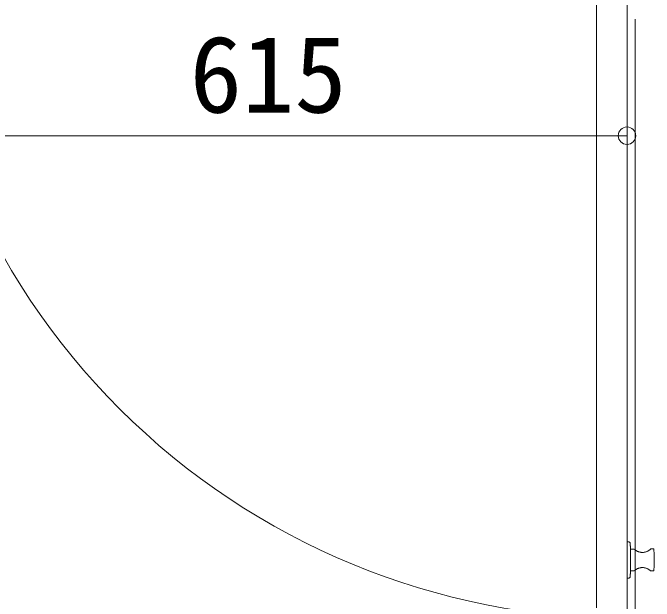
# Model space of a CAD drawing. Units: millimetres at full size, sheet at 1:30; details may follow other scales. Extents: x -6149 to 5151, y -9003 to 3076.
# Drawn here: x 3292 to 3841, y -4968 to -4463 of the extents above; entities that cross this region are included whole.
import ezdxf
from ezdxf.enums import TextEntityAlignment as Align

# ---------------------------------------------------------------- set-up
doc = ezdxf.new("R2010")
doc.units = ezdxf.units.MM
doc.header["$LTSCALE"] = 30
doc.header["$PDMODE"] = 32
doc.header["$PDSIZE"] = 15
doc.linetypes.add('DOUBLE_CHAIN1', pattern=[8.8, 5, -1, 0.6, -0.6, 0.6, -1])
for name, color, linetype, lineweight in [('0-3', 7, 'DOUBLE_CHAIN1', 9), ('0-8', 7, 'Continuous', 9), ('8-3', 7, 'Continuous', 9)]:
    doc.layers.add(name, color=color, linetype=linetype, lineweight=lineweight)
doc.styles.add('ＭＳ ゴシック', font='')
doc.styles.get('ＭＳ ゴシック').set_extended_font_data('MS Gothic')

msp = doc.modelspace()

# ---------------------------------------------------------------- linework, layer by layer
at = {"layer": '0-3', "color": 3, "linetype": 'Continuous'}
for p, q in [((3791.85, -4368.83), (3791.85, -4973.83)), ((3818.15, -4368.83), (3818.15, -4983.83))]:
    msp.add_line(p, q, dxfattribs=at)
at = {"layer": '0-3', "color": 4}
for p, q in [((3818.15, -4948.33), (3818.15, -4917.33)), ((3819.72, -4917.33), (3818.15, -4917.33)), ((3821.15, -4942.38), (3821.15, -4923.28)), ((3823.97, -4923.43), (3821.15, -4923.43)), ((3838.66, -4923.28), (3840.65, -4923.28)), ((3823.97, -4942.23), (3821.15, -4942.23)), ((3838.66, -4942.23), (3840.65, -4942.23)), ((3819.72, -4948.33), (3818.15, -4948.33))]:
    msp.add_line(p, q, dxfattribs=at)
at = {"layer": '0-3', "color": 3, "linetype": 'Continuous'}
msp.add_arc((3817.35, -4368.83), 614.2, 180, 270.07463, dxfattribs=at)
at = {"layer": '0-3', "color": 4}
for centre, radius, start, end in [((3819.72, -4918.33), 1, 5.9892, 90), ((3681.48, -4932.83), 140, 3.9114, 5.9892), ((3823.97, -4923.93), 0.5, 46.911, 90), ((3831.32, -4916.07), 10.25, 226.911, 313.089), ((3838.66, -4923.78), 0.5, 90, 133.089), ((3840.65, -4923.78), 0.5, 3.1987, 90), ((3681.4, -4932.68), 160, 359.9737, 3.1987), ((3681.4, -4932.83), 160, 356.8013, 0.0263), ((3681.48, -4932.83), 140, 354.0136, 356.0886), ((3823.97, -4941.73), 0.5, 270, 313.089), ((3831.32, -4949.58), 10.25, 46.911, 133.089), ((3838.66, -4941.73), 0.5, 226.911, 270), ((3840.65, -4941.73), 0.5, 270, 356.8013), ((3819.72, -4947.33), 1, 270, 354.0136)]:
    msp.add_arc(centre, radius, start, end, dxfattribs=at)
at = {"layer": '0-8'}
for p, q in [((3818.15, -4568.83), (3818.15, -4468.83)), ((3825.16, -4568.83), (3825.16, -4468.83)), ((3825.16, -5072.46), (3825.16, -4568.83))]:
    msp.add_line(p, q, dxfattribs=at)
msp.add_point((3818.15, -4568.83), dxfattribs=at)
at = {"layer": '8-3'}
msp.add_line((3203.15, -4568.83), (3818.15, -4568.83), dxfattribs=at)

# ---------------------------------------------------------------- texts
at = {"layer": '0-8', "style": 'ＭＳ ゴシック'}
msp.add_text('615', height=65.98, dxfattribs=at).set_placement((3443.15, -4568.83), align=Align.BOTTOM_LEFT)

doc.saveas('drawing.dxf')
